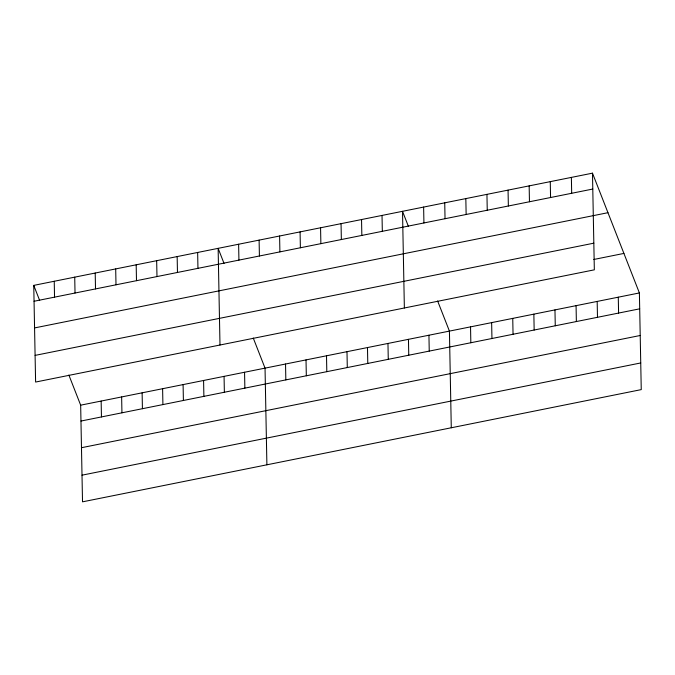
<?xml version="1.0" encoding="UTF-8"?>
<svg xmlns="http://www.w3.org/2000/svg" width="675" height="675" viewBox="0 0 675 675"><rect width="100%" height="100%" fill="white"/><g stroke="black" fill="none" stroke-linecap="round" stroke-linejoin="round"><path stroke-width="1.01" d="M592.481 173.163L594.337 269.831L35.606 382.05L33.75 285.382L592.481 173.163L639.394 292.95L641.25 389.618L82.519 501.837L80.662 405.169L68.867 375.047M34.054 301.261L592.785 189.042M34.568 327.923L607.964 212.693M35.092 355.387L593.831 243.169M593.764 259.478L623.911 253.42M80.662 405.169L639.394 292.95M80.966 421.048L639.697 308.829M81.481 447.711L640.212 335.492M82.004 475.175L640.735 362.956M408.409 226.378L402.511 211.317L404.367 307.986M437.628 300.983L449.423 331.104L451.28 427.773M224.032 263.41L218.135 248.349L219.991 345.018M253.252 338.015L265.039 368.137L266.895 464.805M33.75 285.382L39.648 300.442M618.283 297.186L618.587 313.073M597.181 301.43L597.485 317.309M576.07 305.665L576.374 321.553M571.379 177.398L571.683 193.286M554.96 309.909L555.272 325.789M550.268 181.643L550.572 197.522M533.858 314.145L534.161 330.024M529.158 185.878L529.462 201.757M512.747 318.389L513.051 334.268M508.056 190.122L508.359 206.002M491.636 322.625L491.948 338.504M486.945 194.358L487.249 210.237M470.534 326.869L470.838 342.748M465.834 198.602L466.138 214.481M444.732 202.838L445.036 218.717M428.937 335.222L429.241 351.101M423.622 207.073L423.925 222.961M408.451 339.331L408.755 355.219M387.965 343.448L388.268 359.328M382.025 215.435L382.328 231.314M367.478 347.566L367.782 363.445M361.538 219.544L361.842 235.423M346.992 351.675L347.296 367.563M341.052 223.661L341.356 239.541M326.506 355.793L326.81 371.672M320.566 227.779L320.87 243.658M306.02 359.91L306.323 375.789M300.08 231.888L300.383 247.767M285.533 364.019L285.837 379.898M279.593 236.005L279.897 251.885M259.107 240.123L259.411 256.002M244.552 372.254L244.865 388.133M238.621 244.232L238.925 260.111M224.066 376.363L224.37 392.243M203.58 380.481L203.884 396.36M197.648 252.467L197.952 268.346M183.094 384.598L183.398 400.477M177.162 256.576L177.466 272.455M162.607 388.707L162.911 404.587M156.668 260.693L156.98 276.573M142.121 392.825L142.425 408.704M136.181 264.811L136.493 280.69M121.635 396.942L121.939 412.822M115.695 268.92L115.999 284.799M101.149 401.051L101.453 416.931M95.209 273.038L95.513 288.917M74.722 277.155L75.026 293.034M54.236 281.264L54.54 297.143"/></g></svg>
